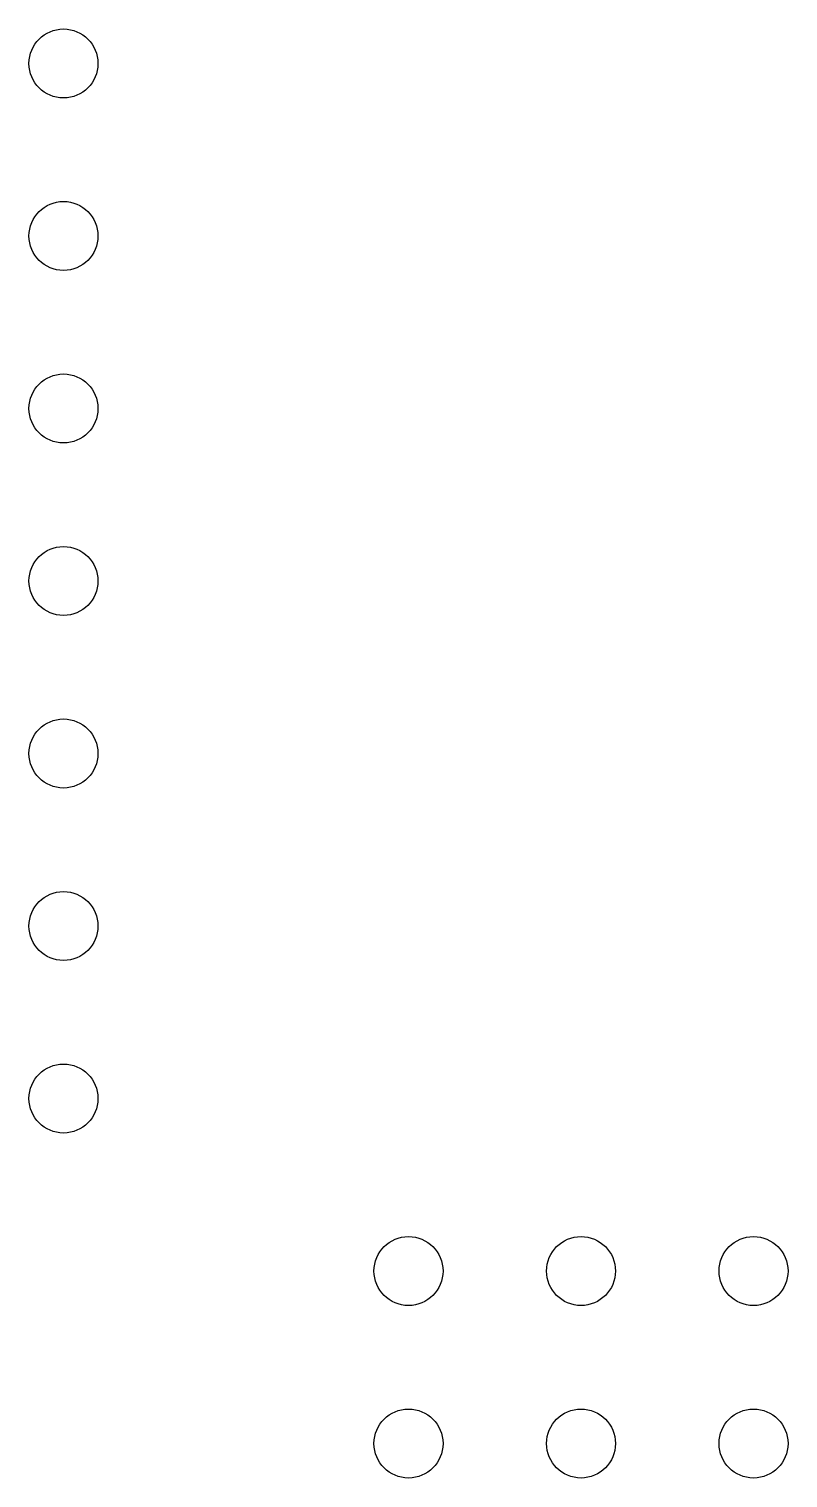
# Model space of a CAD drawing. Extents: x 10 to 584, y -410 to -10.
# Drawn here: x 315.16 to 326.33, y -150.94 to -129.6 of the extents above; entities that cross this region are included whole.
import ezdxf

# ---------------------------------------------------------------- set-up
doc = ezdxf.new("R2010")
doc.units = 0
doc.layers.add('BLACK', color=7, linetype='CONTINUOUS')

msp = doc.modelspace()

# ---------------------------------------------------------------- linework, layer by layer
at = {"layer": 'BLACK'}
for centre in [(315.667, -130.11), (315.667, -132.65), (315.667, -135.19), (315.667, -137.73), (315.667, -140.27), (315.667, -142.81), (315.667, -145.35), (320.747, -147.89), (323.287, -147.89), (325.827, -147.89), (320.747, -150.43), (323.287, -150.43), (325.827, -150.43)]:
    msp.add_circle(centre, 0.508, dxfattribs=at)

doc.saveas('drawing.dxf')
